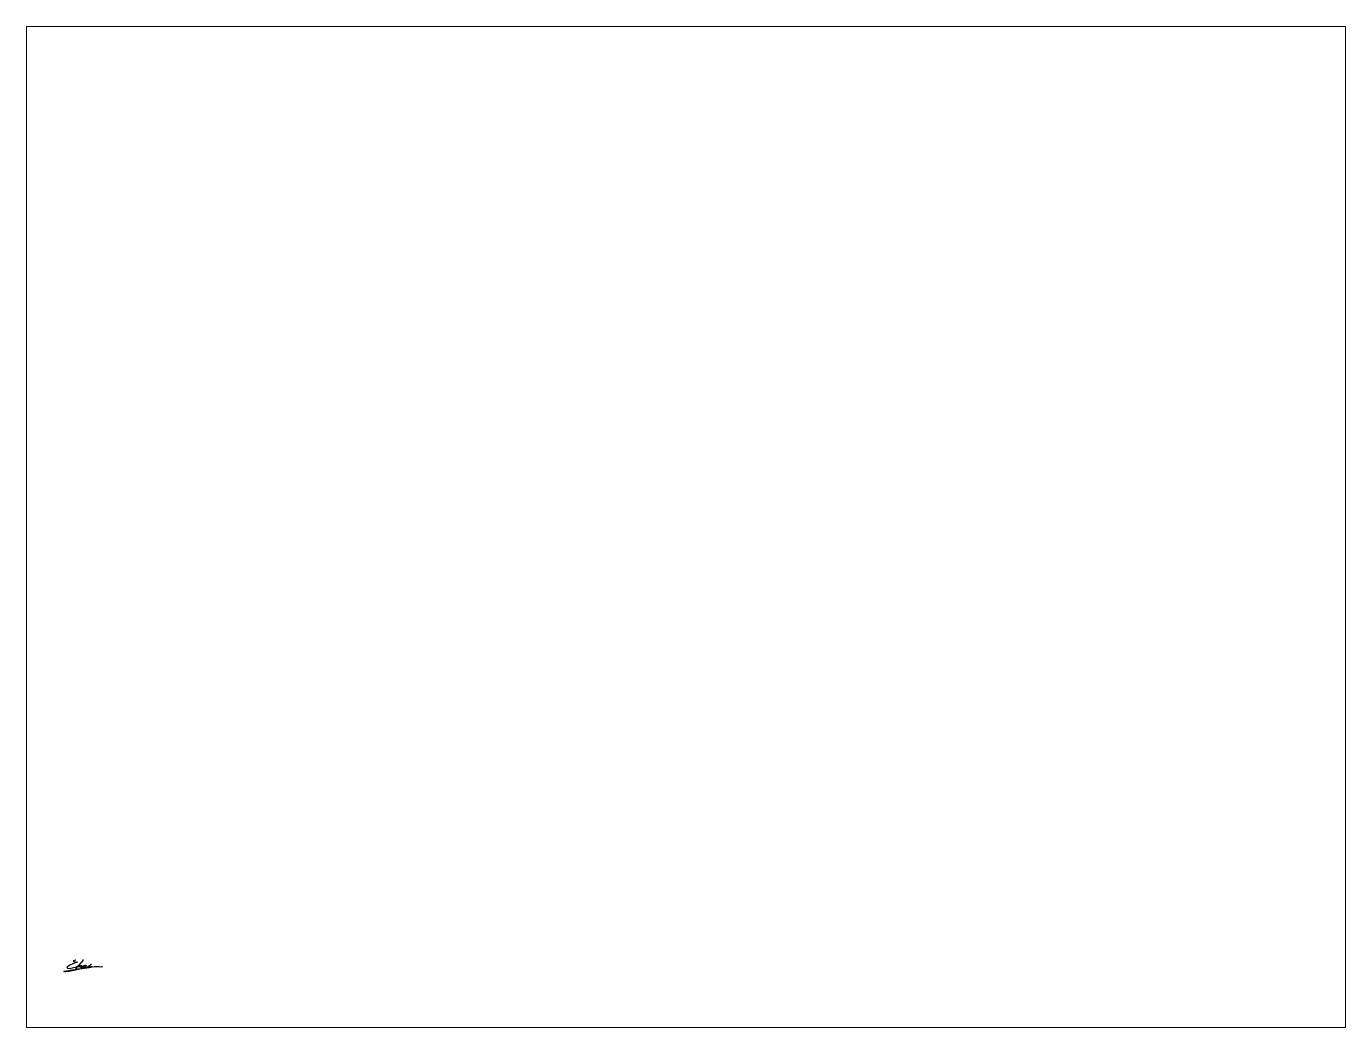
# Paper-space layout 'Лист1' of a CAD drawing. Header units: millimetres. Extents: x 26 to 231, y 20 to 176.
# The model-space entities are those that its viewports show. They can reach past a viewport. Long polylines and large blocks are cut down to what shows.
import ezdxf

# ---------------------------------------------------------------- set-up
doc = ezdxf.new("R2010")
doc.units = ezdxf.units.MM

msp = doc.modelspace()

# ---------------------------------------------------------------- linework, layer by layer
at = {"color": 5}
for p, q in [((14.1, 9.46), (14.01, 9.46)), ((14.67, 8.82), (14.43, 8.84)), ((14.44, 8.79), (14.67, 8.82)), ((16.32, 9.55), (16.34, 9.57)), ((10.65, 5.82), (10.97, 5.82)), ((13.99, 6.28), (13.93, 6.34)), ((14.67, 7.46), (14.37, 7.37)), ((16.01, 7.83), (16.04, 7.85)), ((16.86, 7.72), (16.25, 7.43)), ((16.78, 7.68), (16.86, 7.72)), ((17.23, 7.53), (17.13, 7.48)), ((18.96, 7.31), (19.37, 7.35)), ((19.12, 8.13), (18.99, 8.04)), ((22.69, 7.31), (22.41, 7.37))]:
    msp.add_line(p, q, dxfattribs=at)
for points in [[(14.44, 8.79), (10.58, 7.66), (9.92, 6.01), (14.37, 7.37)], [(14.01, 9.46), (12.32, 9.3), (13.77, 8.95), (14.43, 8.84)], [(16.34, 9.57), (17.2, 9.94), (14.26, 7.37), (13.93, 6.34)], [(10.65, 5.82), (7.84, 5.82), (21.76, 7.55), (18.96, 7.31)], [(18.96, 7.31), (16.26, 7.07), (13.68, 5.82), (10.97, 5.82)], [(16.25, 7.43), (15.76, 7.24), (14.16, 7.31), (14.67, 7.46)], [(14.67, 7.46), (15.12, 7.59), (16.43, 8.12), (16.04, 7.85)], [(16.86, 7.72), (15.2, 7.28), (15.5, 6.52), (17.13, 7.48)], [(16.78, 7.68), (15.8, 7.11), (16.6, 7.12), (17.13, 7.48)], [(17.13, 7.48), (16.56, 7.17), (17.43, 6.86), (18.99, 8.04)], [(16.86, 7.72), (17.41, 8), (17.78, 7.9), (17.23, 7.53)], [(18.99, 8.04), (18.83, 7.84), (17.18, 7.05), (18.96, 7.31)], [(19.37, 7.35), (20.38, 7.43), (21.42, 7.58), (22.41, 7.37)]]:
    msp.add_open_spline(points, degree=3, dxfattribs=at)

psp = doc.layouts.new('Лист1')

# ---------------------------------------------------------------- viewports
at = {"layer": '0'}
psp.add_viewport(center=(128.5, 97.5), size=(205.6, 156), view_center_point=(210, 148.5), view_height=321.3253, dxfattribs=at)

doc.saveas('drawing.dxf')
